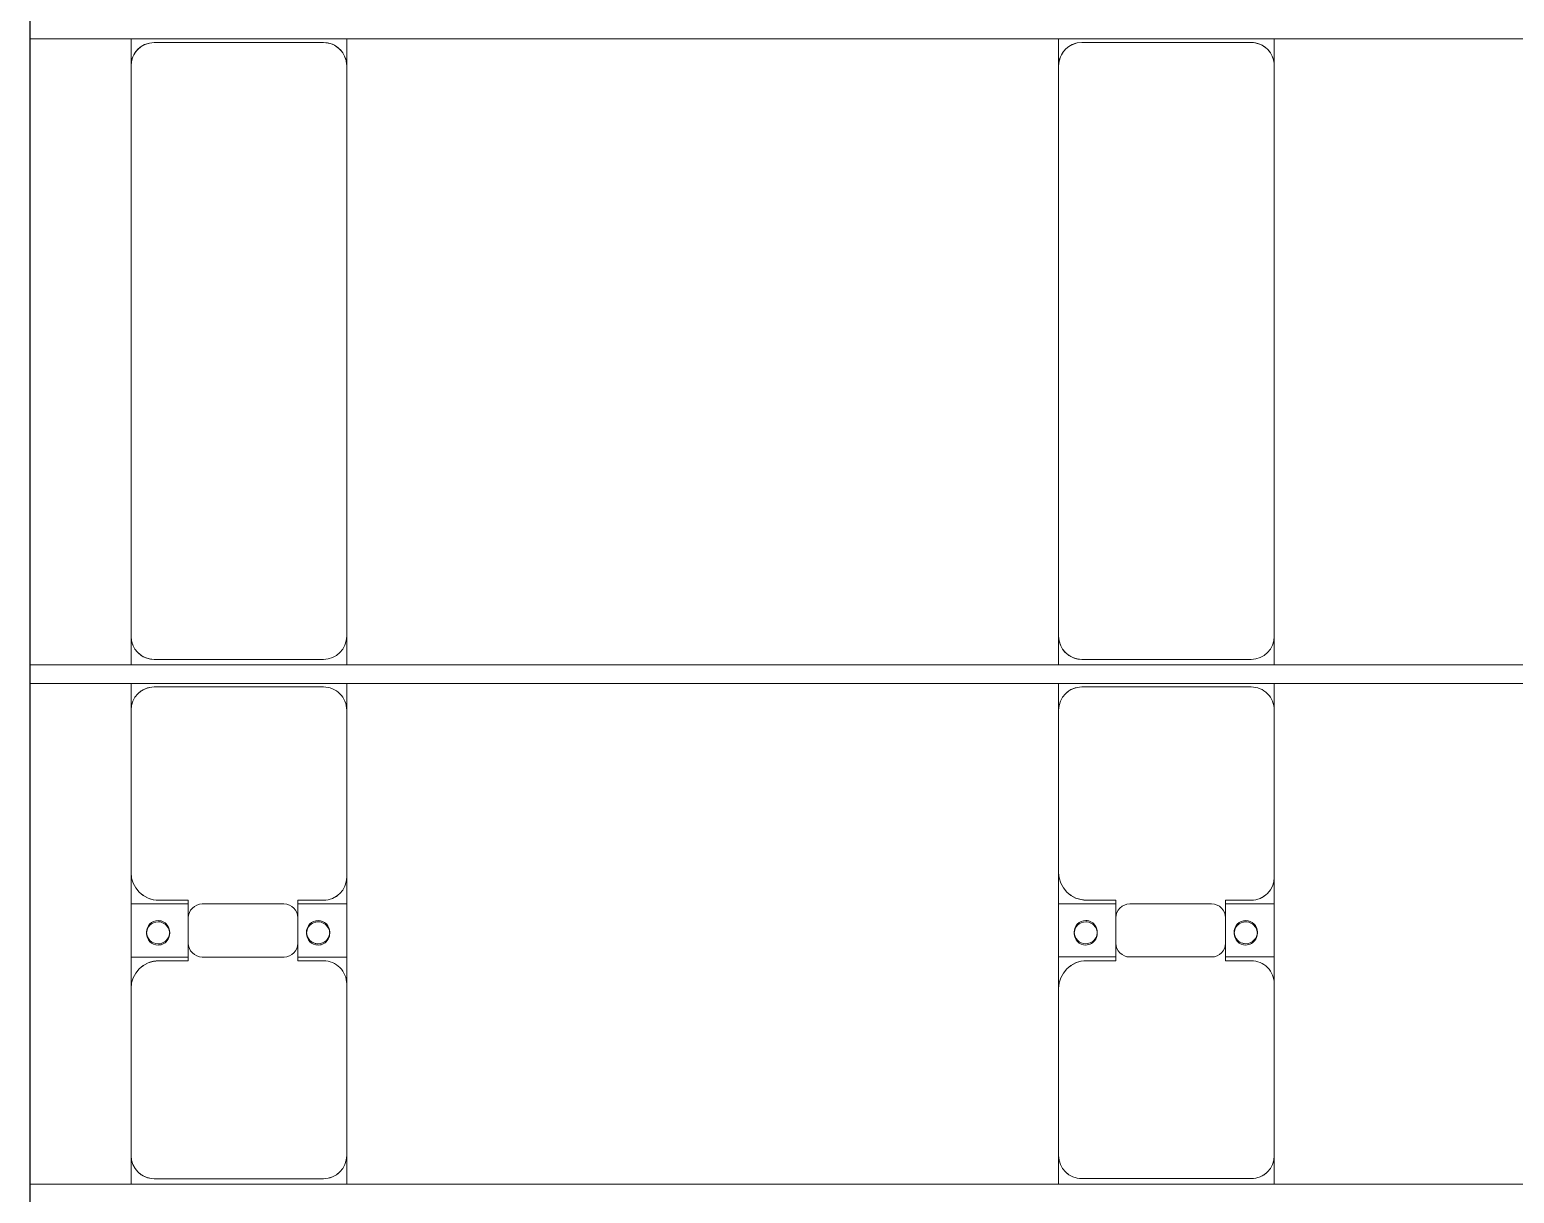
# Model space of a CAD drawing. Header units: millimetres. Extents: x -496478 to -186190, y -204059 to -87354.
# Drawn here: x -415193 to -411992, y -100933 to -98423 of the extents above; entities that cross this region are included whole.
import ezdxf

# ---------------------------------------------------------------- set-up
doc = ezdxf.new("R2010")
doc.units = ezdxf.units.MM
for name, color, linetype, lineweight in [('A-DETL-MBND', 5, 'Continuous', 9), ('A-GENM', 13, 'Continuous', 9), ('S-BEAM', 12, 'Continuous', 9)]:
    doc.layers.add(name, color=color, linetype=linetype, lineweight=lineweight)

# ---------------------------------------------------------------- blocks, each defined once
blk = doc.blocks.new('Dai phao do pin - DẢI PHAO ĐỠ PIN-V13-BỐ TRÍ KHUNG KẾT CẤU BÈ PIN 01')
at = {"layer": 'A-DETL-MBND', "color": 8}
for p, q in [((65968, 241.6), (66029.7, 241.6)), ((66389.7, 241.6), (66029.7, 241.6)), ((66389.7, 241.6), (66572.2, 241.6)), ((66457.8, 241.6), (66640.3, 241.6)), ((66457.8, 118.2), (66457.8, 241.6)), ((66572.2, 241.6), (66572.2, 118.2)), ((66990.3, 241.6), (66640.3, 241.6)), ((66990.3, 241.6), (67048, 241.6)), ((67088, 241.6), (67149.7, 241.6)), ((68380.3, 241.6), (67149.7, 241.6)), ((68380.3, 241.6), (68438, 241.6)), ((65979.7, 191.6), (65979.7, -173.4)), ((66449.7, 118.2), (66449.7, 181.6)), ((66580.3, 181.6), (66580.3, 118.2)), ((67040.3, -173.4), (67040.3, 191.6)), ((67099.7, 191.6), (67099.7, -173.4)), ((68430.3, -173.4), (68430.3, 191.6)), ((66542.2, 118.2), (66449.7, 118.2)), ((66580.3, 118.2), (66487.8, 118.2)), ((66457.8, 88.2), (66457.8, -88.2)), ((66572.2, -88.2), (66572.2, 88.2)), ((66449.7, -173.4), (66449.7, -118.2)), ((66449.7, -118.2), (66542.2, -118.2)), ((66457.8, -223.4), (66457.8, -118.2)), ((66487.8, -118.2), (66580.3, -118.2)), ((66572.2, -118.2), (66572.2, -223.4)), ((66580.3, -118.2), (66580.3, -173.4)), ((66029.7, -223.4), (65968, -223.4)), ((66029.7, -223.4), (66399.7, -223.4)), ((66572.2, -223.4), (66399.7, -223.4)), ((66630.3, -223.4), (66457.8, -223.4)), ((66630.3, -223.4), (66990.3, -223.4)), ((67048, -223.4), (66990.3, -223.4)), ((67149.7, -223.4), (67088, -223.4)), ((67149.7, -223.4), (68380.3, -223.4)), ((68438, -223.4), (68380.3, -223.4))]:
    blk.add_line(p, q, dxfattribs=at)
for centre, radius, start, end in [((66029.7, 191.6), 50, 90, 180), ((66029.7, 191.6), 50, 135, 180), ((66389.7, 181.6), 60, 0, 90), ((66640.3, 181.6), 60, 90, 180), ((66990.3, 191.6), 50, 0, 90), ((66990.3, 191.6), 50, 0, 45), ((67149.7, 191.6), 50, 90, 180), ((67149.7, 191.6), 50, 105, 180), ((68380.3, 191.6), 50, 0, 90), ((68380.3, 191.6), 50, 15, 90), ((66389.7, 181.6), 60, 0, 45), ((66508.6, 183.2), 25, 0, 180), ((66511.4, 183.2), 25, 0, 180), ((66640.3, 181.6), 60, 135, 180), ((66508.6, 183.2), 25, 180, 0), ((66511.4, 183.2), 25, 180, 0), ((66511.4, 183.2), 25, 180, 195), ((66487.8, 88.2), 30, 90, 180), ((66542.2, 88.2), 30, 360, 90), ((66487.8, -88.2), 30, 180, 270), ((66542.2, -88.2), 30, 270, 360), ((66508.6, -161.8), 25, 0, 180), ((66511.4, -161.8), 25, 0, 180), ((66511.4, -161.8), 25, 120, 180), ((66511.4, -161.8), 25, 75, 105), ((66508.6, -161.8), 25, 75, 90), ((66508.6, -161.8), 25, 30, 45), ((66508.6, -161.8), 25, 0, 15), ((66029.7, -173.4), 50, 180, 270), ((66029.7, -173.4), 50, 180, 225), ((66399.7, -173.4), 50, 270, 0), ((66399.7, -173.4), 50, 315, 0), ((66508.6, -161.8), 25, 180, 0), ((66511.4, -161.8), 25, 180, 360), ((66630.3, -173.4), 50, 180, 270), ((66630.3, -173.4), 50, 180, 225), ((66990.3, -173.4), 50, 270, 0), ((66990.3, -173.4), 50, 315, 360), ((67149.7, -173.4), 50, 180, 270), ((67149.7, -173.4), 50, 180, 270), ((68380.3, -173.4), 50, 270, 0), ((68380.3, -173.4), 50, 285, 0)]:
    blk.add_arc(centre, radius, start, end, dxfattribs=at)
blk = doc.blocks.new('Dai phao do pin - DẢI PHAO ĐỠ PIN-V14-BỐ TRÍ KHUNG KẾT CẤU BÈ PIN 01')
at = {"layer": 'A-DETL-MBND', "color": 8}
for p, q in [((65968, 241.6), (66029.7, 241.6)), ((66389.7, 241.6), (66029.7, 241.6)), ((66389.7, 241.6), (66572.2, 241.6)), ((66457.8, 241.6), (66640.3, 241.6)), ((66457.8, 118.2), (66457.8, 241.6)), ((66572.2, 241.6), (66572.2, 118.2)), ((66990.3, 241.6), (66640.3, 241.6)), ((66990.3, 241.6), (67048, 241.6)), ((67088, 241.6), (67149.7, 241.6)), ((68380.3, 241.6), (67149.7, 241.6)), ((68380.3, 241.6), (68438, 241.6)), ((65979.7, 191.6), (65979.7, -173.4)), ((66449.7, 118.2), (66449.7, 181.6)), ((66580.3, 181.6), (66580.3, 118.2)), ((67040.3, -173.4), (67040.3, 191.6)), ((67099.7, 191.6), (67099.7, -173.4)), ((68430.3, -173.4), (68430.3, 191.6)), ((66542.2, 118.2), (66449.7, 118.2)), ((66580.3, 118.2), (66487.8, 118.2)), ((66457.8, 88.2), (66457.8, -88.2)), ((66572.2, -88.2), (66572.2, 88.2)), ((66449.7, -173.4), (66449.7, -118.2)), ((66449.7, -118.2), (66542.2, -118.2)), ((66457.8, -223.4), (66457.8, -118.2)), ((66487.8, -118.2), (66580.3, -118.2)), ((66572.2, -118.2), (66572.2, -223.4)), ((66580.3, -118.2), (66580.3, -173.4)), ((66029.7, -223.4), (65968, -223.4)), ((66029.7, -223.4), (66399.7, -223.4)), ((66572.2, -223.4), (66399.7, -223.4)), ((66630.3, -223.4), (66457.8, -223.4)), ((66630.3, -223.4), (66990.3, -223.4)), ((67048, -223.4), (66990.3, -223.4)), ((67149.7, -223.4), (67088, -223.4)), ((67149.7, -223.4), (68380.3, -223.4)), ((68438, -223.4), (68380.3, -223.4))]:
    blk.add_line(p, q, dxfattribs=at)
for centre, radius, start, end in [((66029.7, 191.6), 50, 90, 180), ((66029.7, 191.6), 50, 135, 180), ((66389.7, 181.6), 60, 0, 90), ((66640.3, 181.6), 60, 90, 180), ((66990.3, 191.6), 50, 0, 90), ((66990.3, 191.6), 50, 0, 45), ((67149.7, 191.6), 50, 90, 180), ((67149.7, 191.6), 50, 105, 180), ((68380.3, 191.6), 50, 0, 90), ((68380.3, 191.6), 50, 15, 90), ((66389.7, 181.6), 60, 0, 45), ((66508.6, 183.2), 25, 0, 180), ((66511.4, 183.2), 25, 0, 180), ((66640.3, 181.6), 60, 135, 180), ((66508.6, 183.2), 25, 180, 0), ((66511.4, 183.2), 25, 180, 0), ((66511.4, 183.2), 25, 180, 195), ((66487.8, 88.2), 30, 90, 180), ((66542.2, 88.2), 30, 360, 90), ((66487.8, -88.2), 30, 180, 270), ((66542.2, -88.2), 30, 270, 360), ((66508.6, -161.8), 25, 0, 180), ((66511.4, -161.8), 25, 0, 180), ((66511.4, -161.8), 25, 120, 180), ((66511.4, -161.8), 25, 75, 105), ((66508.6, -161.8), 25, 75, 90), ((66508.6, -161.8), 25, 30, 45), ((66508.6, -161.8), 25, 0, 15), ((66029.7, -173.4), 50, 180, 270), ((66029.7, -173.4), 50, 180, 225), ((66399.7, -173.4), 50, 270, 0), ((66399.7, -173.4), 50, 315, 0), ((66508.6, -161.8), 25, 180, 0), ((66511.4, -161.8), 25, 180, 360), ((66630.3, -173.4), 50, 180, 270), ((66630.3, -173.4), 50, 180, 225), ((66990.3, -173.4), 50, 270, 0), ((66990.3, -173.4), 50, 315, 360), ((67149.7, -173.4), 50, 180, 270), ((67149.7, -173.4), 50, 180, 270), ((68380.3, -173.4), 50, 270, 0), ((68380.3, -173.4), 50, 285, 0)]:
    blk.add_arc(centre, radius, start, end, dxfattribs=at)
blk = doc.blocks.new('Dầm C52 - Dầm C52-19519-BỐ TRÍ KHUNG KẾT CẤU BÈ PIN 01')
at = {"layer": 'S-BEAM', "color": 1}
for p, q in [((44500, 20), (50460, 20)), ((50460, -20), (44500, -20))]:
    blk.add_line(p, q, dxfattribs=at)
blk = doc.blocks.new('Dầm C52 - Hộp 40x60-24147-BỐ TRÍ KHUNG KẾT CẤU BÈ PIN 01')
at = {"layer": 'S-BEAM', "color": 3, "lineweight": 25}
blk.add_line((37857.1, -20), (-37857.1, -20), dxfattribs=at)
blk = doc.blocks.new('HOBANMONG_BEPIN 1_rvt-1-BỐ TRÍ KHUNG KẾT CẤU BÈ PIN 01')
at = {"layer": 'A-GENM', "lineweight": 9, "rotation": 90.00075860989342}
for name, p in [('Dai phao do pin - DẢI PHAO ĐỠ PIN-V13-BỐ TRÍ KHUNG KẾT CẤU BÈ PIN 01', (-414731.7, -166881.4)), ('Dai phao do pin - DẢI PHAO ĐỠ PIN-V14-BỐ TRÍ KHUNG KẾT CẤU BÈ PIN 01', (-412731.7, -166881.3))]:
    blk.add_blockref(name, p, dxfattribs=at)
at = {"layer": 'S-BEAM', "lineweight": 9}
for name, p, rotation in [('Dầm C52 - Hộp 40x60-24147-BỐ TRÍ KHUNG KẾT CẤU BÈ PIN 01', (-415212.2, -133140.6), 90.00075860989166), ('Dầm C52 - Dầm C52-19519-BỐ TRÍ KHUNG KẾT CẤU BÈ PIN 01', (-364732.6, -98422.7), 180.0007586094741), ('Dầm C52 - Dầm C52-19519-BỐ TRÍ KHUNG KẾT CẤU BÈ PIN 01', (-364732.6, -99812.7), 180.0007586094741), ('Dầm C52 - Dầm C52-19519-BỐ TRÍ KHUNG KẾT CẤU BÈ PIN 01', (-364732.6, -100932.7), 180.0007586094741)]:
    blk.add_blockref(name, p, dxfattribs=dict(at, rotation=rotation))

msp = doc.modelspace()

# ---------------------------------------------------------------- block references
at = {"lineweight": 5}
msp.add_blockref('HOBANMONG_BEPIN 1_rvt-1-BỐ TRÍ KHUNG KẾT CẤU BÈ PIN 01', (0, 0), dxfattribs=at)

doc.saveas('drawing.dxf')
